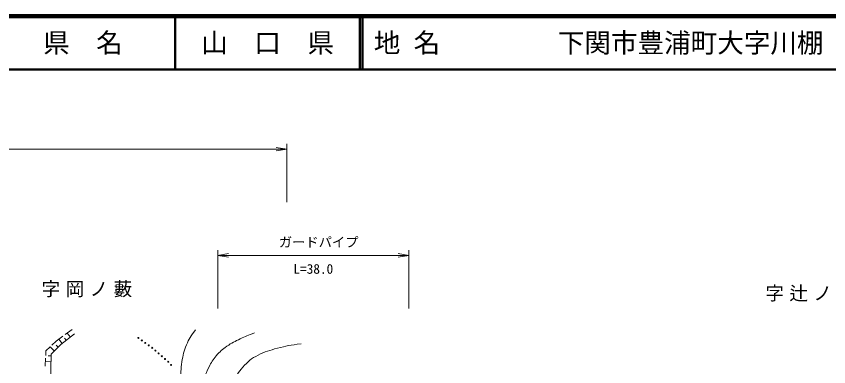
# Model space of a CAD drawing. Units: millimetres, scale not verified. Extents: x 40000 to 680000, y 20000 to 380000.
# Drawn here: x 303074 to 456020, y 314055 to 380000 of the extents above; entities that cross this region are included whole.
import ezdxf
from ezdxf.enums import TextEntityAlignment as Align

# ---------------------------------------------------------------- set-up
doc = ezdxf.new("R2010")
doc.units = ezdxf.units.MM
doc.header["$LTSCALE"] = 1000
doc.layers.add('M-BMK-HTXT', color=7, linetype='Continuous')
doc.layers.add('M-TTL-TXT', color=7, linetype='Continuous')
for name, color, linetype, lineweight in [('M-STR-HTXT', 7, 'Continuous', 13), ('M-TTL', 2, 'Continuous', 140), ('M-TTL-LINE', 7, 'Continuous', 50), ('M-WORK', 1, 'Continuous', 13)]:
    doc.layers.add(name, color=color, linetype=linetype, lineweight=lineweight)
doc.styles.add('ＭＳ ゴシック', font='')
doc.styles.get('ＭＳ ゴシック').set_extended_font_data('MS Gothic')

# ---------------------------------------------------------------- blocks, each defined once
blk = doc.blocks.new('open_arrow')
at = {"color": 0, "linetype": 'Continuous', "lineweight": -2}
blk.add_lwpolyline([(7.5, 1.25), (0, 0), (7.5, -1.25)], dxfattribs=at)

msp = doc.modelspace()

# ---------------------------------------------------------------- linework, layer by layer
at = {"layer": 'M-STR-HTXT'}
for p, q in [((210000, 355000), (354000, 355000)), ((354000, 345000), (354000, 356000)), ((341000, 325000), (341000, 336000)), ((341000, 335000), (377000, 335000)), ((377000, 325000), (377000, 336000))]:
    msp.add_line(p, q, dxfattribs=at)
at = {"layer": 'M-TTL'}
msp.add_line((680000, 380000), (40000, 380000), dxfattribs=at)
at = {"layer": 'M-TTL-LINE'}
for p, q in [((333000, 380000), (333000, 370000)), ((367750, 380000), (367750, 370000)), ((368250, 380000), (368250, 370000)), ((40000, 370000), (680000, 370000))]:
    msp.add_line(p, q, dxfattribs=at)
at = {"layer": 'M-WORK'}
for p, q in [((311874, 319814), (310576, 318853)), ((311475, 318254), (314053, 320232)), ((313573, 321071), (312276, 320111)), ((313260, 319623), (312664, 320399)), ((309677, 316396), (311475, 318254)), ((310576, 318853), (309800, 318125)), ((311709, 318433), (311093, 319236)), ((312484, 319028), (312187, 319416)), ((308658, 317055), (308616, 316186)), ((309435, 317783), (308658, 317055)), ((310273, 317011), (309455, 317803)), ((310976, 317738), (310613, 318090)), ((308592, 315686), (308520, 314188)), ((309668, 316115), (309100, 316133)), ((309497, 310701), (309677, 316396)), ((309632, 314978), (308560, 315012))]:
    msp.add_line(p, q, dxfattribs=at)
for centre in [(326063, 319475), (326714, 319010), (327365, 318545), (328016, 318080), (328666, 317614), (329269, 317089), (329873, 316564), (330476, 316038), (331080, 315513), (331683, 314988), (332230, 314407)]:
    msp.add_circle(centre, 100, dxfattribs=at)
for points, knots in [([(331419, 299141), (332007, 300296), (332179, 300640), (332578, 301639), (332993, 302677), (333237, 303265), (333484, 304356), (333750, 305529), (333713, 306220), (333804, 307420), (333920, 308957), (333898, 309823), (333990, 311362), (334075, 312769), (334018, 313571), (334256, 314959), (334475, 316233), (334610, 316964), (335109, 318156), (335608, 319348), (335925, 319794), (336787, 321006)], [0, 0, 0, 0, 1, 1, 1, 2, 2, 2, 3, 3, 3, 4, 4, 4, 5, 5, 5, 6, 6, 6, 7, 7, 7, 7]), ([(333611, 298358), (334093, 299068), (334226, 299282), (334581, 299898), (335094, 300788), (335350, 301308), (335735, 302260), (336300, 303658), (336455, 304501), (336854, 305954), (337274, 307484), (337341, 308386), (337795, 309906), (338286, 311549), (338591, 312475), (339358, 314009), (339798, 314888), (340099, 315365), (340726, 316122), (341396, 316932), (341875, 317308), (342733, 317916), (343653, 318568), (344241, 318825), (345255, 319319), (346263, 319811), (346636, 319954), (347901, 320438)], [0, 0, 0, 0, 1, 1, 1, 2, 2, 2, 3, 3, 3, 4, 4, 4, 5, 5, 5, 6, 6, 6, 7, 7, 7, 8, 8, 8, 9, 9, 9, 9]), ([(336252, 296855), (337216, 298020), (337489, 298375), (338208, 299404), (339145, 300747), (339609, 301548), (340366, 303001), (341207, 304615), (341521, 305595), (342239, 307267), (342893, 308791), (343099, 309720), (343878, 311184), (344492, 312338), (344842, 313009), (345716, 313981), (346674, 315047), (347328, 315584), (348593, 316259), (349922, 316967), (350779, 317133), (352230, 317537), (353943, 318016), (354606, 318088), (356705, 318377)], [0, 0, 0, 0, 1, 1, 1, 2, 2, 2, 3, 3, 3, 4, 4, 4, 5, 5, 5, 6, 6, 6, 7, 7, 7, 8, 8, 8, 8])]:
    msp.add_open_spline(points, degree=3, knots=knots, dxfattribs=at)

# ---------------------------------------------------------------- block references
at = {"layer": 'M-STR-HTXT', "xscale": 267, "yscale": 267, "rotation": 180}
for p in [(354000, 355000), (377000, 335000)]:
    msp.add_blockref('open_arrow', p, dxfattribs=at)
at = {"layer": 'M-STR-HTXT', "xscale": 267, "yscale": 267}
msp.add_blockref('open_arrow', (341000, 335000), dxfattribs=at)

# ---------------------------------------------------------------- texts
at = {"layer": 'M-BMK-HTXT', "char_height": 2566, "attachment_point": 5, "style": 'ＭＳ ゴシック'}
for s, insert in [('\\T1.29;字岡ノ藪', (316869, 328546)), ('\\T1.29;字辻ノ原', (453120, 327737))]:
    msp.add_mtext(s, dxfattribs=dict(at, insert=insert))
at = {"layer": 'M-STR-HTXT', "style": 'ＭＳ ゴシック'}
msp.add_text('ガードパイプ', height=1833, dxfattribs=at).set_placement((360000, 337500), align=Align.MIDDLE_CENTER)
msp.add_text('L=38.0', height=1833, dxfattribs=at).set_placement((359000, 331000), align=Align.BOTTOM_CENTER)
at = {"layer": 'M-TTL-TXT', "style": 'ＭＳ ゴシック'}
for s, p in [('県\u3000名', (315625, 375000)), ('山\u3000口\u3000県', (350375, 375000))]:
    msp.add_text(s, height=3666, dxfattribs=at).set_placement(p, align=Align.MIDDLE_CENTER)
for s, p in [('地 名', (370380, 375000)), ('下関市豊浦町大字川棚', (405024, 375000))]:
    msp.add_text(s, height=3666, dxfattribs=at).set_placement(p, align=Align.MIDDLE_LEFT)

doc.saveas('drawing.dxf')
